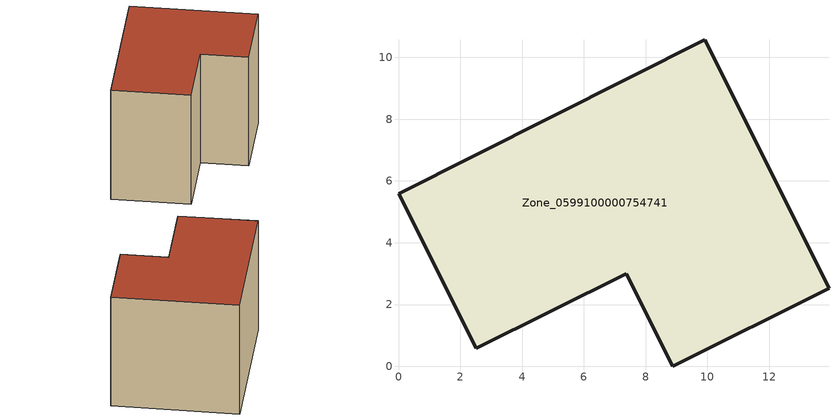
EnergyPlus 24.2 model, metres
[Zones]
Zone_0599100000754741
 floor ground (C_G): 0,5.59 9.91,10.57 13.93,2.52 8.88,0 7.37,3 2.52,0.58 z0
 wall outside (C_F): 9.91,10.57 0,5.59 2.52,0.58 7.37,3 8.88,0 13.93,2.52 9.91,10.57 z0:8.86
 roof outside (C_R): 13.93,2.52 9.91,10.57 0,5.59 2.52,0.58 7.37,3 8.88,0 z8.86
[BUILDING]
Pand.0599100000754741: North Axis=0; Terrain=City; Loads Convergence Tolerance Value=0.04; Temperature Convergence Tolerance Value=0.4; Solar Distribution=FullExterior; Maximum Number of Warmup Days=25; Minimum Number of Warmup Days=1
[Site:Location]
Rotterdam.The.Hague.AP_ZH_NLD Design_Conditions: Latitude=51.96; Longitude=4.45; Time Zone=1; Elevation=-4.5
[SITE:GROUNDTEMPERATURE:BUILDINGSURFACE]
18, 18, 18, 18, 18, 18, 18, 18, 18, 18, 18, 18
[MATERIAL] Thermal Absorptance=0.9; Solar Absorptance=0.7; Visible Absorptance=0.7
Name | Roughness | Thickness | Conductivity | Density | Specific Heat
G.TC.2006-2014 | MediumSmooth | 0.15 | 0.06 | 540 | 1210
F.TC.2006-2014 | Rough | 0.3 | 0.12 | 1920 | 840
R.TC.2006-2014 | MediumRough | 0.2 | 0.08 | 1500 | 1000
[CONSTRUCTION]
C_G: G.TC.2006-2014
C_F: F.TC.2006-2014
C_R: R.TC.2006-2014
[ZONE]
Zone_0599100000754741: Type=1; Multiplier=1; Ceiling Height=Autocalculate; Volume=Autocalculate; Floor Area=autocalculate; Part of Total Floor Area=Yes
[ZONEINFILTRATION:DESIGNFLOWRATE]
Infil_Zone_0599100000754741: Zone or ZoneList or Space or SpaceList=Zone_0599100000754741; Schedule=AlwaysOn; Design Flow Rate Calculation Method=Flow/Area; Flow Rate per Floor Area=0.0015; Constant Term Coefficient=1; Temperature Term Coefficient=0; Velocity Term Coefficient=0; Velocity Squared Term Coefficient=0
[HVACTEMPLATE:ZONE:IDEALLOADSAIRSYSTEM]
Zone_0599100000754741: Maximum Heating Supply Air Temperature=50; Minimum Cooling Supply Air Temperature=13; Maximum Heating Supply Air Humidity Ratio=0.0156; Minimum Cooling Supply Air Humidity Ratio=0.0077; Heating Limit=NoLimit; Cooling Limit=NoLimit; Dehumidification Control Type=ConstantSensibleHeatRatio; Cooling Sensible Heat Ratio=0.7; Dehumidification Setpoint=60; Humidification Control Type=None; Humidification Setpoint=30; Outdoor Air Method=None; Outdoor Air Flow Rate per Person=0.00944; Outdoor Air Flow Rate per Zone Floor Area=0; Outdoor Air Flow Rate per Zone=0; Demand Controlled Ventilation Type=None; Outdoor Air Economizer Type=NoEconomizer; Heat Recovery Type=None; Sensible Heat Recovery Effectiveness=0.7; Latent Heat Recovery Effectiveness=0.65
[ZONECONTROL:THERMOSTAT]
ThermostatControl_Zone_0599100000754741: Zone or ZoneList=Zone_0599100000754741; Control Type Schedule=DualSetpointControlType; Control 1=Thermostat_Zone_0599100000754741; Temperature Difference Between Cutout And Setpoint=0
[THERMOSTATSETPOINT:DUALSETPOINT]
Thermostat_Zone_0599100000754741: Heating Setpoint Temperature Schedule=HeatingSetpoint_Zone_0599100000754741; Cooling Setpoint Temperature Schedule=CoolingSetpoint_Zone_0599100000754741
[SCHEDULE:COMPACT]
HeatingSetpoint_Zone_0599100000754741: Through: 12/31, For: AllDays, Until: 24:00, 21
CoolingSetpoint_Zone_0599100000754741: Through: 12/31, For: AllDays, Until: 24:00, 24
DualSetpointControlType: Through: 12/31, For: AllDays, Until: 24:00, 4
AlwaysOn: Through: 12/31, For: AllDays, Until: 24:00, 1
